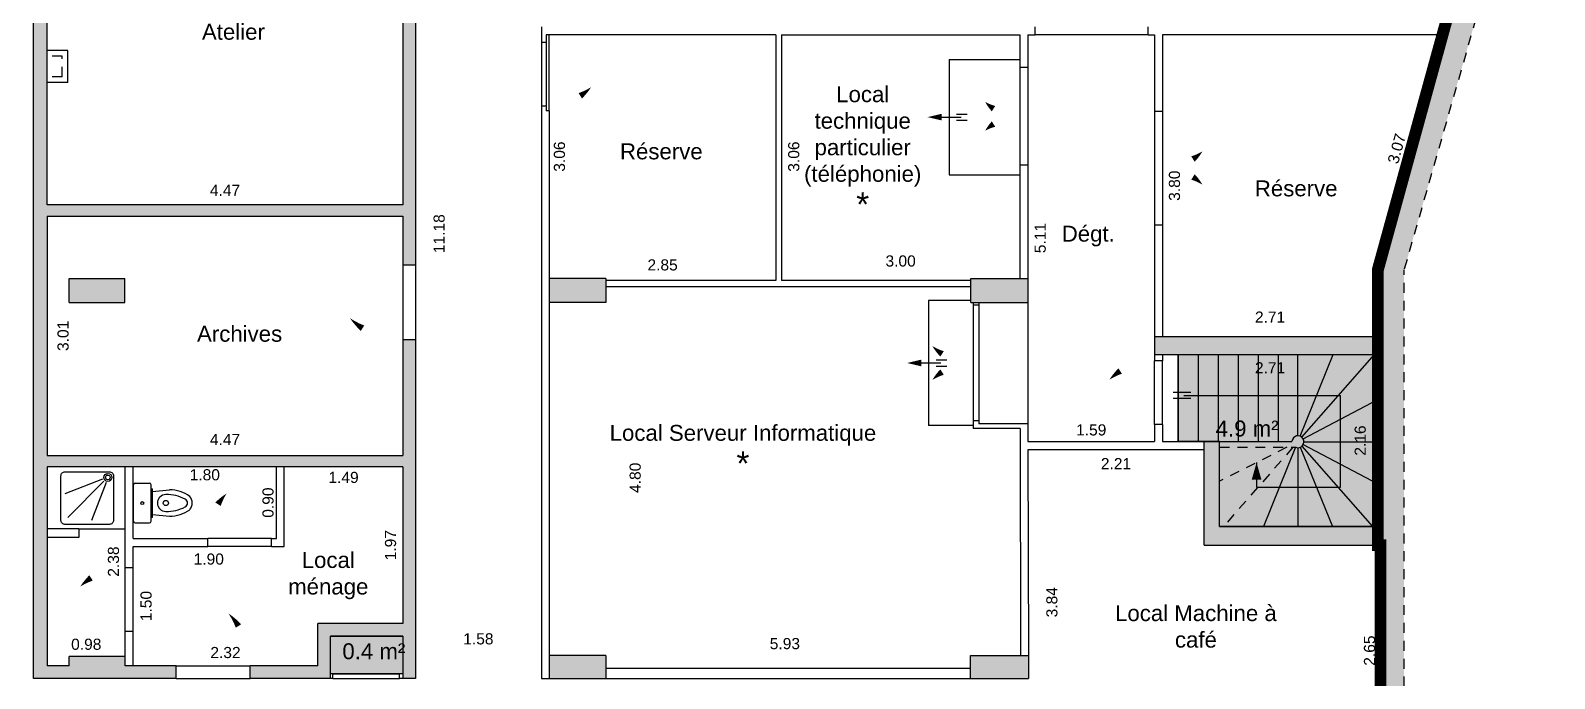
# Model space of a CAD drawing. Header units: metres. Extents: x -1004 to 94, y 6 to 1793.
# Drawn here: x 74.88 to 94.05, y 17.59 to 25.73 of the extents above; entities that cross this region are included whole.
import ezdxf
from ezdxf.enums import TextEntityAlignment as Align

# ---------------------------------------------------------------- set-up
doc = ezdxf.new("R2010")
doc.units = ezdxf.units.M
doc.header["$PDSIZE"] = 0.02
doc.linetypes.add('CACHE2', pattern=[0.1875, 0.125, -0.0625])
doc.layers.get('Defpoints').update_dxf_attribs({"color": 253})
for name, color, linetype in [('0.Ajouts', 172, 'Continuous'), ('GEX_BAT_escalier_rampe', 253, 'Continuous'), ('GEX_EQU_sanitaire', 253, 'Continuous')]:
    doc.layers.add(name, color=color, linetype=linetype)
doc.styles.add('Cota100', font='swissl.ttf', dxfattribs={"height": 0.14})
doc.styles.add('Désignation', font='swissl.ttf', dxfattribs={"height": 0.2})
doc.styles.add('SURF', font='swissl.ttf')
doc.dimstyles.new('00SCP', dxfattribs={"dimtxt": 0.2, "dimasz": 0.1, "dimexe": 1.25, "dimexo": 0.625, "dimgap": 0.05, "dimtad": 0, "dimzin": 0, "dimdsep": 46, "dimtxsty": 'Cota100', "dimblk": 'NONE', "dimcen": 0, "dimse1": 1, "dimse2": 1, "dimsd1": 1, "dimsd2": 1, "dimclrd": 256, "dimclrt": 256, "dimaunit": 2, "dimazin": 0, "dimtfac": 1, "dimtofl": 0, "dimtmove": 0, "dimatfit": 3, "dimldrblk": 'NONE', "dimfxl": 1, "dimlwd": -1, "dimarcsym": 0})

# ---------------------------------------------------------------- blocks, each defined once
blk = doc.blocks.new('F_marche')
at = {"layer": 'GEX_BAT_escalier_rampe'}
for p, q in [((-0.038, -0.093), (-0.038, -0.229)), ((0.038, -0.093), (0.038, -0.229))]:
    blk.add_line(p, q, dxfattribs=at)
blk.add_lwpolyline([(0, 0.093, 0.0832, 0, 0), (0, 0.27, 0, 0, 0)], format="xyseb", dxfattribs=at)
blk.add_lwpolyline([(0, 0.093), (0, -0.093), (0, -0.152)], dxfattribs=at)
blk = doc.blocks.new('WC_anc')
at = {"layer": 'GEX_EQU_sanitaire'}
for p, q in [((-0.23, 0), (0.23, 0)), ((-0.25, -0.02), (-0.25, -0.2)), ((0.25, -0.02), (0.25, -0.2)), ((-0.23, -0.22), (0.23, -0.22)), ((-0.18, -0.24), (-0.18, -0.22)), ((-0.18, -0.24), (0.18, -0.24)), ((-0.146, -0.24), (-0.166, -0.451)), ((0.146, -0.24), (0.166, -0.451)), ((0.18, -0.22), (0.18, -0.24))]:
    blk.add_line(p, q, dxfattribs=at)
for centre, radius in [((0, -0.11), 0.0181), ((0, -0.406), 0.0326)]:
    blk.add_circle(centre, radius, dxfattribs=at)
for centre, radius, start, end in [((-0.23, -0.02), 0.02, 90, 180), ((0.23, -0.02), 0.02, 0, 90), ((-0.23, -0.2), 0.02, 180, 270), ((0, -0.406), 0.106, 0, 180), ((0.23, -0.2), 0.02, 270, 0), ((0.298, -0.445), 0.464, 180.7835, 214.5961), ((0.41, -0.414), 0.516, 179.1272, 207.1953), ((-0.41, -0.414), 0.516, 332.8047, 0.8728), ((-0.298, -0.445), 0.464, 325.4039, 359.2165), ((0.002, -0.605), 0.134, 230.3854, 269.1264), ((0, -0.624), 0.0552, 207.1953, 332.8047), ((-0.002, -0.605), 0.134, 270.8736, 309.6146)]:
    blk.add_arc(centre, radius, start, end, dxfattribs=at)
blk = doc.blocks.new('D')
at = {"layer": 'GEX_EQU_sanitaire'}
for p, q in [((19.084, 26.203), (19.084, 26.786)), ((18.458, 26.501), (18.644, 26.027)), ((18.486, 26.518), (18.939, 26.065)), ((18.503, 26.546), (18.977, 26.36))]:
    blk.add_line(p, q, dxfattribs=at)
for points in [[(18.977, 26.637, -0.414214), (19.027, 26.587), (19.027, 26.027, -0.414214), (18.977, 25.977), (18.417, 25.977, -0.414214), (18.367, 26.027), (18.367, 26.587, -0.414214), (18.417, 26.637)], [(18.487, 26.567, -1), (18.387, 26.567, -1)], [(18.467, 26.567, -1), (18.407, 26.567, -1)]]:
    blk.add_lwpolyline(points, format="xyb", close=True, dxfattribs=at)
blk = doc.blocks.new('*D12')
at = {"layer": 'Defpoints', "color": 0}
for p in [(91.724, 19.262), (91.862, 19.262), (91.862, 16.612)]:
    blk.add_point(p, dxfattribs=at)
at = {"layer": '0.Ajouts', "insert": (91.724, 17.937), "char_height": 0.14, "attachment_point": 5, "rotation": 89.9999, "style": 'Cota100'}
blk.add_mtext('2.65', dxfattribs=at)
blk = doc.blocks.new('_None')
blk = doc.blocks.new('*D46')
at = {"layer": 'Defpoints', "color": 0}
for p in [(87.333, 18.03), (81.407, 17.877), (87.333, 17.888)]:
    blk.add_point(p, dxfattribs=at)
at = {"layer": '0.Ajouts', "insert": (84.37, 18.024), "char_height": 0.14, "attachment_point": 5, "rotation": 0.1119, "style": 'Cota100'}
blk.add_mtext('5.93', dxfattribs=at)
blk = doc.blocks.new('*D47')
at = {"layer": 'Defpoints', "color": 0}
for p in [(84.328, 22.833), (84.328, 22.615), (87.325, 22.615)]:
    blk.add_point(p, dxfattribs=at)
at = {"layer": '0.Ajouts', "insert": (85.826, 22.833), "char_height": 0.14, "attachment_point": 5, "rotation": 359.9999, "style": 'Cota100'}
blk.add_mtext('3.00', dxfattribs=at)
blk = doc.blocks.new('*D48')
at = {"layer": 'Defpoints', "color": 0}
for p in [(84.328, 25.677), (84.482, 25.677), (84.328, 22.615)]:
    blk.add_point(p, dxfattribs=at)
at = {"layer": '0.Ajouts', "insert": (84.482, 24.146), "char_height": 0.14, "attachment_point": 5, "rotation": 89.9999, "style": 'Cota100'}
blk.add_mtext('3.06', dxfattribs=at)
blk = doc.blocks.new('*D49')
at = {"layer": 'Defpoints', "color": 0}
for p in [(84.257, 22.784), (81.407, 22.615), (84.257, 22.615)]:
    blk.add_point(p, dxfattribs=at)
at = {"layer": '0.Ajouts', "insert": (82.832, 22.784), "char_height": 0.14, "attachment_point": 5, "rotation": 359.9999, "style": 'Cota100'}
blk.add_mtext('2.85', dxfattribs=at)
blk = doc.blocks.new('*D50')
at = {"layer": 'Defpoints', "color": 0}
for p in [(81.407, 25.677), (81.535, 25.677), (81.407, 22.615)]:
    blk.add_point(p, dxfattribs=at)
at = {"layer": '0.Ajouts', "insert": (81.535, 24.146), "char_height": 0.14, "attachment_point": 5, "rotation": 89.9999, "style": 'Cota100'}
blk.add_mtext('3.06', dxfattribs=at)
blk = doc.blocks.new('*D51')
at = {"layer": 'Defpoints', "color": 0}
for p in [(81.307, 18.084), (79.724, 17.587), (81.307, 17.587)]:
    blk.add_point(p, dxfattribs=at)
at = {"layer": '0.Ajouts', "insert": (80.515, 18.084), "char_height": 0.14, "attachment_point": 5, "rotation": 359.9999, "style": 'Cota100'}
blk.add_mtext('1.58', dxfattribs=at)
blk = doc.blocks.new('*D52')
at = {"layer": 'Defpoints', "color": 0}
for p in [(79.724, 28.768), (80.022, 28.768), (79.724, 17.587)]:
    blk.add_point(p, dxfattribs=at)
at = {"layer": '0.Ajouts', "insert": (80.022, 23.177), "char_height": 0.14, "attachment_point": 5, "rotation": 89.9999, "style": 'Cota100'}
blk.add_mtext('11.18', dxfattribs=at)
blk = doc.blocks.new('*D53')
at = {"layer": 'Defpoints', "color": 0}
for p in [(91.828, 22.129), (89.118, 21.882), (91.828, 21.882)]:
    blk.add_point(p, dxfattribs=at)
at = {"layer": '0.Ajouts', "insert": (90.473, 22.129), "char_height": 0.14, "attachment_point": 5, "rotation": 359.9999, "style": 'Cota100'}
blk.add_mtext('2.71', dxfattribs=at)
blk = doc.blocks.new('*D54')
at = {"layer": 'Defpoints', "color": 0}
for p in [(89.118, 25.677), (89.271, 25.677), (89.118, 21.882)]:
    blk.add_point(p, dxfattribs=at)
at = {"layer": '0.Ajouts', "insert": (89.271, 23.78), "char_height": 0.14, "attachment_point": 5, "rotation": 89.9999, "style": 'Cota100'}
blk.add_mtext('3.80', dxfattribs=at)
blk = doc.blocks.new('*D55')
at = {"layer": 'Defpoints', "color": 0}
for p in [(92.473, 25.724), (92.642, 25.677), (91.828, 22.722)]:
    blk.add_point(p, dxfattribs=at)
at = {"layer": '0.Ajouts', "insert": (92.066, 24.246), "char_height": 0.14, "attachment_point": 5, "rotation": 74.6019, "style": 'Cota100'}
blk.add_mtext('3.07', dxfattribs=at)
blk = doc.blocks.new('*D56')
at = {"layer": 'Defpoints', "color": 0}
for p in [(87.428, 20.462), (89.642, 20.462), (89.642, 20.287)]:
    blk.add_point(p, dxfattribs=at)
at = {"layer": '0.Ajouts', "insert": (88.535, 20.287), "char_height": 0.14, "attachment_point": 5, "rotation": 359.9999, "style": 'Cota100'}
blk.add_mtext('2.21', dxfattribs=at)
blk = doc.blocks.new('*D57')
at = {"layer": 'Defpoints', "color": 0}
for p in [(89.018, 20.71), (87.428, 20.567), (89.018, 20.567)]:
    blk.add_point(p, dxfattribs=at)
at = {"layer": '0.Ajouts', "insert": (88.223, 20.71), "char_height": 0.14, "attachment_point": 5, "rotation": 359.9999, "style": 'Cota100'}
blk.add_mtext('1.59', dxfattribs=at)
blk = doc.blocks.new('*D58')
at = {"layer": 'Defpoints', "color": 0}
for p in [(87.425, 25.677), (87.581, 25.677), (87.428, 20.567)]:
    blk.add_point(p, dxfattribs=at)
at = {"layer": '0.Ajouts', "insert": (87.582, 23.122), "char_height": 0.14, "attachment_point": 5, "rotation": 90.0382, "style": 'Cota100'}
blk.add_mtext('5.11', dxfattribs=at)
blk = doc.blocks.new('*D73')
at = {"layer": 'Defpoints', "color": 0}
for p in [(75.091, 23.722), (75.091, 23.538), (79.564, 23.538)]:
    blk.add_point(p, dxfattribs=at)
at = {"layer": '0.Ajouts', "insert": (77.328, 23.722), "char_height": 0.14, "attachment_point": 5, "rotation": 359.9999, "style": 'Cota100'}
blk.add_mtext('4.47', dxfattribs=at)
blk = doc.blocks.new('*D74')
at = {"layer": 'Defpoints', "color": 0}
for p in [(75.091, 23.398), (75.292, 23.398), (75.091, 20.388)]:
    blk.add_point(p, dxfattribs=at)
at = {"layer": '0.Ajouts', "insert": (75.292, 21.893), "char_height": 0.14, "attachment_point": 5, "rotation": 89.9999, "style": 'Cota100'}
blk.add_mtext('3.01', dxfattribs=at)
blk = doc.blocks.new('*D75')
at = {"layer": 'Defpoints', "color": 0}
for p in [(79.564, 20.59), (75.091, 20.388), (79.564, 20.388)]:
    blk.add_point(p, dxfattribs=at)
at = {"layer": '0.Ajouts', "insert": (77.328, 20.59), "char_height": 0.14, "attachment_point": 5, "rotation": 359.9999, "style": 'Cota100'}
blk.add_mtext('4.47', dxfattribs=at)
blk = doc.blocks.new('*D76')
at = {"layer": 'Defpoints', "color": 0}
for p in [(78.494, 17.912), (76.174, 17.747), (78.494, 17.747)]:
    blk.add_point(p, dxfattribs=at)
at = {"layer": '0.Ajouts', "insert": (77.334, 17.912), "char_height": 0.14, "attachment_point": 5, "rotation": 359.9999, "style": 'Cota100'}
blk.add_mtext('2.32', dxfattribs=at)
blk = doc.blocks.new('*D77')
at = {"layer": 'Defpoints', "color": 0}
for p in [(79.411, 20.247), (79.564, 20.247), (79.564, 18.277)]:
    blk.add_point(p, dxfattribs=at)
at = {"layer": '0.Ajouts', "insert": (79.411, 19.262), "char_height": 0.14, "attachment_point": 5, "rotation": 89.9999, "style": 'Cota100'}
blk.add_mtext('1.97', dxfattribs=at)
blk = doc.blocks.new('*D78')
at = {"layer": 'Defpoints', "color": 0}
for p in [(78.074, 20.247), (79.564, 20.247), (79.564, 20.113)]:
    blk.add_point(p, dxfattribs=at)
at = {"layer": '0.Ajouts', "insert": (78.819, 20.113), "char_height": 0.14, "attachment_point": 5, "rotation": 359.9999, "style": 'Cota100'}
blk.add_mtext('1.49', dxfattribs=at)
blk = doc.blocks.new('*D79')
at = {"layer": 'Defpoints', "color": 0}
for p in [(76.174, 20.247), (76.174, 20.146), (77.974, 20.247)]:
    blk.add_point(p, dxfattribs=at)
at = {"layer": '0.Ajouts', "insert": (77.074, 20.146), "char_height": 0.14, "attachment_point": 5, "rotation": 359.9999, "style": 'Cota100'}
blk.add_mtext('1.80', dxfattribs=at)
blk = doc.blocks.new('*D80')
at = {"layer": 'Defpoints', "color": 0}
for p in [(77.87, 20.247), (77.974, 20.247), (77.974, 19.347)]:
    blk.add_point(p, dxfattribs=at)
at = {"layer": '0.Ajouts', "insert": (77.87, 19.797), "char_height": 0.14, "attachment_point": 5, "rotation": 89.9999, "style": 'Cota100'}
blk.add_mtext('0.90', dxfattribs=at)
blk = doc.blocks.new('*D81')
at = {"layer": 'Defpoints', "color": 0}
for p in [(76.174, 19.247), (76.336, 19.247), (76.174, 17.747)]:
    blk.add_point(p, dxfattribs=at)
at = {"layer": '0.Ajouts', "insert": (76.336, 18.497), "char_height": 0.14, "attachment_point": 5, "rotation": 89.9999, "style": 'Cota100'}
blk.add_mtext('1.50', dxfattribs=at)
blk = doc.blocks.new('*D82')
at = {"layer": 'Defpoints', "color": 0}
for p in [(75.091, 18.016), (75.091, 17.864), (76.074, 17.864)]:
    blk.add_point(p, dxfattribs=at)
at = {"layer": '0.Ajouts', "insert": (75.583, 18.016), "char_height": 0.14, "attachment_point": 5, "rotation": 359.9999, "style": 'Cota100'}
blk.add_mtext('0.98', dxfattribs=at)
blk = doc.blocks.new('*D83')
at = {"layer": 'Defpoints', "color": 0}
for p in [(75.926, 20.247), (76.074, 20.247), (76.074, 17.864)]:
    blk.add_point(p, dxfattribs=at)
at = {"layer": '0.Ajouts', "insert": (75.926, 19.056), "char_height": 0.14, "attachment_point": 5, "rotation": 89.9999, "style": 'Cota100'}
blk.add_mtext('2.38', dxfattribs=at)
blk = doc.blocks.new('*D132')
at = {"layer": 'Defpoints', "color": 0}
for p in [(76.286, 28.608), (76.286, 23.538), (76.509, 23.538)]:
    blk.add_point(p, dxfattribs=at)
at = {"layer": '0.Ajouts', "insert": (76.509, 26.073), "char_height": 0.14, "attachment_point": 5, "rotation": 89.9999, "style": 'Cota100'}
blk.add_mtext('5.07', dxfattribs=at)
blk = doc.blocks.new('*D133')
at = {"layer": 'Defpoints', "color": 0}
for p in [(76.174, 19.247), (78.074, 19.247), (76.174, 19.087)]:
    blk.add_point(p, dxfattribs=at)
at = {"layer": '0.Ajouts', "insert": (77.124, 19.087), "char_height": 0.14, "attachment_point": 5, "rotation": 359.9999, "style": 'Cota100'}
blk.add_mtext('1.90', dxfattribs=at)
blk = doc.blocks.new('*D134')
at = {"layer": 'Defpoints', "color": 0}
for p in [(73.331, 17.838), (73.331, 17.587), (74.921, 17.587)]:
    blk.add_point(p, dxfattribs=at)
at = {"layer": '0.Ajouts', "insert": (74.126, 17.838), "char_height": 0.14, "attachment_point": 5, "rotation": 359.9999, "style": 'Cota100'}
blk.add_mtext('1.59', dxfattribs=at)
blk = doc.blocks.new('*D136')
at = {"layer": 'Defpoints', "color": 0}
for p in [(82.118, 22.507), (82.488, 22.507), (82.118, 17.711)]:
    blk.add_point(p, dxfattribs=at)
at = {"layer": '0.Ajouts', "insert": (82.488, 20.109), "char_height": 0.14, "attachment_point": 5, "rotation": 89.9999, "style": 'Cota100'}
blk.add_mtext('4.80', dxfattribs=at)
blk = doc.blocks.new('*D137')
at = {"layer": 'Defpoints', "color": 0}
for p in [(87.428, 20.462), (87.725, 20.463), (87.436, 16.627)]:
    blk.add_point(p, dxfattribs=at)
at = {"layer": '0.Ajouts', "insert": (87.729, 18.545), "char_height": 0.14, "attachment_point": 5, "rotation": 90.1119, "style": 'Cota100'}
blk.add_mtext('3.84', dxfattribs=at)
blk = doc.blocks.new('*D147')
at = {"layer": 'Defpoints', "color": 0}
for p in [(89.118, 21.657), (91.828, 21.657), (91.828, 21.492)]:
    blk.add_point(p, dxfattribs=at)
at = {"layer": '0.Ajouts', "insert": (90.473, 21.492), "char_height": 0.14, "attachment_point": 5, "rotation": 359.9999, "style": 'Cota100'}
blk.add_mtext('2.71', dxfattribs=at)
blk = doc.blocks.new('*D148')
at = {"layer": 'Defpoints', "color": 0}
for p in [(91.607, 21.657), (91.828, 21.657), (91.828, 19.497)]:
    blk.add_point(p, dxfattribs=at)
at = {"layer": '0.Ajouts', "insert": (91.607, 20.577), "char_height": 0.14, "attachment_point": 5, "rotation": 89.9999, "style": 'Cota100'}
blk.add_mtext('2.16', dxfattribs=at)
blk = doc.blocks.new('*D150')
at = {"layer": 'Defpoints', "color": 0}
for p in [(74.921, 17.587), (74.924, 16.061), (76.194, 16.064)]:
    blk.add_point(p, dxfattribs=at)
at = {"layer": '0.Ajouts', "insert": (76.193, 16.827), "char_height": 0.14, "attachment_point": 5, "rotation": 90.1119, "style": 'Cota100'}
blk.add_mtext('1.53', dxfattribs=at)

msp = doc.modelspace()

# ---------------------------------------------------------------- hatches: boundary and pattern name
at = {"layer": '0.Ajouts'}
for points in [[(93.047, 27.148), (91.828, 22.722), (91.828, 21.882), (89.018, 21.882), (89.018, 21.657), (91.828, 21.657), (91.828, 19.497), (89.838, 19.497), (89.838, 20.567), (89.642, 20.567), (89.642, 19.262), (91.862, 19.262), (91.862, 16.516), (91.862, 8.48), (92.158, 8.485), (92.158, 22.722), (93.433, 27.179), (94.05, 37.053), (93.666, 37.053)], [(76.286, 28.608), (76.286, 28.768), (74.921, 28.768), (74.921, 17.587), (76.714, 17.587), (76.714, 17.747), (76.074, 17.747), (76.074, 17.864), (75.367, 17.864), (75.367, 17.747), (75.091, 17.747), (75.091, 20.247), (79.564, 20.247), (79.564, 18.277), (78.494, 18.277), (78.494, 17.747), (77.644, 17.747), (77.644, 17.587), (78.654, 17.587), (78.654, 18.117), (79.564, 18.117), (79.564, 17.587), (79.724, 17.587), (79.724, 21.841), (79.564, 21.841), (79.564, 20.388), (75.091, 20.388), (75.091, 23.398), (79.564, 23.398), (79.564, 22.781), (79.724, 22.781), (79.724, 28.768), (79.564, 28.768), (79.564, 28.248), (78.674, 28.248), (78.674, 28.768), (77.746, 28.768), (77.746, 28.608), (78.481, 28.608), (78.481, 28.078), (79.564, 28.078), (79.564, 23.538), (75.091, 23.538), (75.091, 28.608)], [(76.067, 22.313), (76.067, 22.615), (75.367, 22.615), (75.367, 22.313)], [(82.118, 22.313), (82.118, 22.615), (81.407, 22.615), (81.407, 22.313)], [(86.708, 22.615), (86.708, 22.313), (87.425, 22.313), (87.425, 22.615)], [(89.318, 20.567), (89.318, 21.657), (91.828, 21.657), (91.828, 19.497), (89.838, 19.497), (89.838, 20.567)], [(90.748, 20.567), (89.838, 20.567), (89.838, 20.492), (90.796, 20.492, 3.042274)], [(78.654, 18.117), (79.564, 18.117), (79.564, 17.647), (78.654, 17.647)], [(82.118, 17.587), (82.118, 17.877), (81.407, 17.877), (81.407, 17.587)], [(87.434, 17.587), (87.433, 17.877), (86.706, 17.877), (86.706, 17.587)]]:
    msp.add_hatch(color=256, dxfattribs=at).paths.add_polyline_path(points)

# ---------------------------------------------------------------- linework, layer by layer
for p, q in [((74.921, 17.587), (74.921, 28.768)), ((79.724, 28.768), (79.724, 22.781)), ((75.091, 23.538), (75.091, 28.608)), ((79.564, 28.078), (79.564, 23.538)), ((93.047, 27.148), (91.828, 22.722)), ((81.307, 25.777), (81.307, 25.584)), ((87.518, 25.677), (87.518, 25.777)), ((88.938, 25.677), (88.938, 25.777)), ((81.307, 25.584), (81.367, 25.584)), ((81.307, 25.584), (81.307, 24.784)), ((81.367, 25.677), (81.367, 25.584)), ((84.257, 25.677), (81.367, 25.677)), ((81.367, 25.584), (81.367, 24.784)), ((81.407, 24.719), (81.407, 25.677)), ((84.257, 25.677), (84.257, 22.587)), ((84.328, 25.677), (87.325, 25.677)), ((84.328, 25.677), (84.328, 22.587)), ((87.325, 25.677), (87.325, 25.267)), ((87.425, 25.677), (87.425, 25.267)), ((87.425, 25.677), (87.518, 25.677)), ((88.938, 25.677), (87.518, 25.677)), ((88.938, 25.677), (89.018, 25.677)), ((89.018, 25.677), (89.018, 24.717)), ((89.118, 25.677), (89.118, 24.717)), ((92.642, 25.677), (89.118, 25.677)), ((75.351, 25.478), (75.091, 25.478)), ((75.351, 25.078), (75.351, 25.478)), ((86.435, 25.367), (87.325, 25.367)), ((86.435, 25.367), (86.435, 23.917)), ((87.425, 25.267), (87.325, 25.267)), ((87.325, 25.267), (87.325, 24.037)), ((87.425, 25.267), (87.425, 24.037)), ((75.351, 25.078), (75.091, 25.078)), ((81.307, 24.784), (81.367, 24.784)), ((81.307, 24.784), (81.307, 17.587)), ((81.367, 24.784), (81.367, 24.719)), ((81.407, 24.719), (81.367, 24.719)), ((81.407, 24.719), (81.407, 22.615)), ((89.018, 24.717), (89.118, 24.717)), ((89.018, 24.717), (89.018, 23.287)), ((89.118, 24.717), (89.118, 23.287)), ((87.425, 24.037), (87.325, 24.037)), ((87.325, 24.037), (87.325, 22.615)), ((87.425, 24.037), (87.425, 22.615)), ((86.435, 23.917), (87.325, 23.917)), ((79.564, 23.538), (75.091, 23.538)), ((75.091, 23.398), (75.091, 20.388)), ((75.091, 23.398), (79.564, 23.398)), ((79.564, 23.398), (79.564, 22.781)), ((89.018, 23.287), (89.118, 23.287)), ((89.018, 23.287), (89.018, 21.882)), ((89.118, 23.287), (89.118, 21.882)), ((79.724, 22.781), (79.564, 22.781)), ((79.564, 22.781), (79.564, 21.841)), ((79.724, 22.781), (79.724, 21.841)), ((91.828, 21.882), (91.828, 22.722)), ((75.367, 22.615), (76.067, 22.615)), ((75.367, 22.313), (75.367, 22.615)), ((76.067, 22.313), (76.067, 22.615)), ((82.118, 22.615), (81.407, 22.615)), ((81.407, 22.615), (81.407, 22.313)), ((82.118, 22.615), (82.118, 22.313)), ((84.257, 22.587), (82.118, 22.587)), ((86.708, 22.507), (82.118, 22.507)), ((86.708, 22.587), (84.328, 22.587)), ((86.708, 22.615), (87.425, 22.615)), ((86.708, 22.313), (86.708, 22.615)), ((87.425, 22.615), (87.425, 22.313)), ((75.367, 22.313), (76.067, 22.313)), ((82.118, 22.313), (81.407, 22.313)), ((81.407, 22.313), (81.407, 17.877)), ((86.178, 22.337), (86.178, 20.767)), ((86.708, 22.337), (86.178, 22.337)), ((86.708, 22.313), (87.425, 22.313)), ((86.738, 22.313), (86.738, 22.277)), ((86.808, 22.277), (86.738, 22.277)), ((86.738, 22.277), (86.738, 20.827)), ((86.808, 22.313), (86.808, 22.277)), ((86.808, 22.277), (86.808, 20.827)), ((87.425, 22.313), (87.428, 20.787)), ((91.828, 21.882), (89.018, 21.882)), ((89.018, 21.882), (89.018, 21.657)), ((79.564, 21.841), (79.564, 20.388)), ((79.724, 21.841), (79.564, 21.841)), ((79.724, 21.841), (79.724, 17.587)), ((89.018, 21.657), (91.828, 21.657)), ((89.018, 21.657), (89.018, 21.577)), ((89.118, 21.577), (89.018, 21.577)), ((89.018, 20.777), (89.018, 21.577)), ((89.118, 21.657), (89.118, 21.577)), ((89.118, 21.657), (89.118, 21.577)), ((89.118, 20.777), (89.118, 21.577)), ((89.318, 21.657), (89.318, 20.567)), ((89.569, 21.657), (89.569, 20.567)), ((89.82, 21.657), (89.82, 20.567)), ((90.071, 21.657), (90.071, 20.567)), ((90.322, 21.657), (90.322, 20.567)), ((90.573, 21.657), (90.573, 20.567)), ((90.823, 20.637), (90.823, 21.657)), ((90.851, 20.631), (91.268, 21.657)), ((90.872, 20.618), (91.786, 21.657)), ((91.828, 19.497), (91.828, 21.657)), ((89.477, 21.183), (89.252, 21.183)), ((89.477, 21.105), (89.252, 21.105)), ((89.386, 21.144), (91.358, 21.144)), ((90.889, 20.597), (91.828, 21.091)), ((91.358, 19.992), (91.358, 21.144)), ((86.738, 20.767), (86.178, 20.767)), ((86.808, 20.827), (86.738, 20.827)), ((86.738, 20.827), (86.738, 20.727)), ((87.328, 20.727), (86.738, 20.727)), ((86.808, 20.827), (86.808, 20.787)), ((87.428, 20.787), (86.808, 20.787)), ((87.328, 20.727), (87.333, 17.877)), ((87.428, 20.787), (87.428, 20.567)), ((89.118, 20.777), (89.018, 20.777)), ((89.018, 20.777), (89.018, 20.567)), ((89.118, 20.777), (89.118, 20.567)), ((87.428, 20.567), (89.018, 20.567)), ((89.118, 20.567), (89.642, 20.567)), ((89.642, 19.262), (89.642, 20.567)), ((89.642, 20.567), (89.838, 20.567)), ((89.838, 19.497), (89.838, 20.567)), ((89.838, 20.567), (90.748, 20.567)), ((90.889, 20.527), (91.828, 20.032)), ((90.898, 20.562), (91.828, 20.562)), ((75.091, 20.388), (79.564, 20.388)), ((89.642, 20.462), (87.428, 20.462)), ((87.428, 20.462), (87.433, 17.877)), ((90.794, 20.492), (90.39, 19.497)), ((90.823, 20.487), (90.823, 19.497)), ((90.851, 20.492), (91.256, 19.497)), ((90.872, 20.505), (91.76, 19.497)), ((79.564, 20.247), (75.091, 20.247)), ((75.091, 20.247), (75.091, 17.747)), ((76.074, 18.977), (76.074, 20.247)), ((76.174, 19.347), (76.174, 20.247)), ((77.974, 19.347), (77.974, 20.247)), ((78.074, 19.247), (78.074, 20.247)), ((79.564, 20.247), (79.564, 18.277)), ((90.303, 20.3), (90.303, 19.992)), ((90.303, 19.992), (91.358, 19.992)), ((75.491, 19.467), (75.091, 19.467)), ((75.491, 19.467), (75.491, 19.357)), ((89.838, 19.497), (91.828, 19.497)), ((75.491, 19.357), (75.091, 19.357)), ((76.174, 19.347), (77.114, 19.347)), ((76.174, 19.247), (77.114, 19.247)), ((76.174, 18.977), (76.174, 19.247)), ((77.114, 19.247), (77.114, 19.347)), ((77.914, 19.347), (77.114, 19.347)), ((77.914, 19.247), (77.114, 19.247)), ((77.914, 19.247), (77.914, 19.347)), ((77.914, 19.347), (77.974, 19.347)), ((77.914, 19.247), (78.074, 19.247)), ((89.642, 19.262), (91.862, 19.262)), ((91.862, 16.516), (91.862, 19.262)), ((76.174, 18.977), (76.074, 18.977)), ((76.074, 18.177), (76.074, 18.977)), ((76.174, 18.177), (76.174, 18.977)), ((78.494, 17.747), (78.494, 18.277)), ((79.564, 18.277), (78.494, 18.277)), ((76.174, 18.177), (76.074, 18.177)), ((76.074, 17.864), (76.074, 18.177)), ((76.174, 17.747), (76.174, 18.177)), ((78.654, 17.587), (78.654, 18.117)), ((79.564, 18.117), (78.654, 18.117)), ((79.564, 18.117), (79.564, 17.587)), ((76.074, 17.864), (75.367, 17.864)), ((75.367, 17.747), (75.367, 17.864)), ((76.074, 17.747), (76.074, 17.864)), ((82.118, 17.877), (81.407, 17.877)), ((81.407, 17.877), (81.407, 17.587)), ((82.118, 17.877), (82.118, 17.587)), ((86.706, 17.587), (86.706, 17.877)), ((86.706, 17.877), (87.433, 17.877)), ((87.433, 17.877), (87.434, 17.587)), ((75.367, 17.747), (75.091, 17.747)), ((76.714, 17.747), (76.074, 17.747)), ((76.714, 17.587), (76.714, 17.747)), ((76.714, 17.747), (77.644, 17.747)), ((77.644, 17.587), (77.644, 17.747)), ((78.494, 17.747), (77.644, 17.747)), ((78.684, 17.647), (78.654, 17.647)), ((78.684, 17.587), (78.684, 17.647)), ((78.684, 17.647), (79.524, 17.647)), ((79.524, 17.587), (79.524, 17.647)), ((79.564, 17.647), (79.524, 17.647)), ((86.706, 17.711), (82.118, 17.711)), ((76.714, 17.587), (74.921, 17.587)), ((76.714, 17.587), (77.644, 17.587)), ((78.654, 17.587), (77.644, 17.587)), ((78.684, 17.587), (78.654, 17.587)), ((78.684, 17.587), (79.524, 17.587)), ((79.564, 17.587), (79.524, 17.587)), ((79.724, 17.587), (79.564, 17.587)), ((81.307, 17.587), (81.407, 17.587)), ((81.407, 17.587), (82.118, 17.587)), ((82.118, 17.587), (86.706, 17.587)), ((86.706, 17.587), (87.434, 17.587))]:
    msp.add_line(p, q, dxfattribs=at)
at = {"layer": '0.Ajouts', "linetype": 'CACHE2'}
for p, q in [((93.433, 27.179), (92.158, 22.722)), ((75.281, 25.408), (75.091, 25.408)), ((75.281, 25.148), (75.281, 25.408)), ((75.281, 25.148), (75.091, 25.148)), ((92.158, 8.485), (92.158, 22.722)), ((90.684, 20.492), (89.838, 20.066)), ((89.838, 20.492), (90.796, 20.492)), ((90.761, 20.492), (89.886, 19.497))]:
    msp.add_line(p, q, dxfattribs=at)
at = {"layer": '0.Ajouts', "const_width": 0.15, "flags": 128}
msp.add_lwpolyline([(91.862, 8.48), (91.862, 19.262), (91.828, 19.262), (91.828, 19.497), (91.828, 22.722), (93.047, 27.148)], dxfattribs=at)
at = {"layer": '0.Ajouts', "flags": 128}
for points in [[(81.367, 24.784, 0, 0, 0.143039), (81.797, 24.91, 0.08, 0, 0.054328), (81.933, 25.018, 0, 0, 0), (81.367, 25.584, 0, 0, 0)], [(87.325, 25.267, 0, 0, 0), (86.89, 24.832, 0, 0.08, 0.054328), (86.994, 24.748, 0, 0, 0.143039), (87.325, 24.652, 0, 0, 0.143039)], [(89.118, 24.002, 0, 0, 0.143039), (89.503, 24.115, 0.08, 0, 0.054328), (89.623, 24.212, 0, 0, 0), (89.118, 24.717, 0, 0, 0)], [(87.325, 24.037, 0, 0, 0), (86.89, 24.472, 0, 0.08, -0.054328), (86.994, 24.555, 0, 0, -0.143039), (87.325, 24.652, 0, 0, -0.143039)], [(89.118, 24.002, 0, 0, -0.143039), (89.503, 23.89, 0.08, 0, -0.054328), (89.623, 23.793, 0, 0, 0), (89.118, 23.287, 0, 0, 0)], [(79.564, 22.781, 0, 0, 0), (78.899, 22.116, 0, 0.08, 0.054328), (79.058, 21.989, 0, 0, 0.143039), (79.564, 21.841, 0, 0, 0.143039)], [(86.738, 22.277, 0, 0, 0), (86.225, 21.764, 0, 0.08, 0.054328), (86.347, 21.666, 0, 0, 0.143039), (86.738, 21.552, 0, 0, 0.143039)], [(86.738, 20.827, 0, 0, 0), (86.225, 21.339, 0, 0.08, -0.054328), (86.347, 21.438, 0, 0, -0.143039), (86.738, 21.552, 0, 0, -0.143039)], [(89.018, 21.577, 0, 0, 0.143039), (88.587, 21.451, 0.08, 0, 0.054328), (88.452, 21.342, 0, 0, 0), (89.018, 20.777, 0, 0, 0)], [(77.914, 19.347, 0, 0, 0), (77.348, 19.912, 0, 0.08, 0.054328), (77.24, 19.777, 0, 0, 0.143039), (77.114, 19.347, 0, 0, 0.143039)], [(76.074, 18.977, 0, 0, 0.143039), (75.643, 18.851, 0.08, 0, 0.054328), (75.508, 18.742, 0, 0, 0), (76.074, 18.177, 0, 0, 0)], [(77.644, 17.747, 0, 0, 0.143039), (77.498, 18.247, 0.08, 0, 0.054328), (77.372, 18.404, 0, 0, 0), (76.714, 17.747, 0, 0, 0)], [(78.684, 17.587, 0, 0, 0), (79.278, 16.993, 0, 0.08, 0.054328), (79.392, 17.135, 0, 0, 0.143039), (79.524, 17.587, 0, 0, 0.143039)]]:
    msp.add_lwpolyline(points, format="xyseb", dxfattribs=at)
msp.add_lwpolyline([(89.318, 20.567), (89.318, 21.657), (91.828, 21.657), (91.828, 19.497), (89.838, 19.497), (89.838, 20.567)], close=True, dxfattribs=at)
at = {"layer": '0.Ajouts'}
msp.add_lwpolyline([(90.303, 20.087, 0.121, 0, 0), (90.303, 20.3, 0, 0, 0)], format="xyseb", dxfattribs=at)
msp.add_lwpolyline([(78.654, 18.117), (79.564, 18.117), (79.564, 17.647), (78.654, 17.647)], close=True, dxfattribs=at)
msp.add_arc((90.823, 20.562), 0.075, 248.9605, 176.1774, dxfattribs=at)

# ---------------------------------------------------------------- block references
for name, p, rotation in [('F_marche', (86.435, 24.642), 89.99994240709744), ('F_marche', (86.178, 21.552), 89.99994240709738), ('D', (49.288, 38.551), 269.9999424070979), ('WC_anc', (76.178, 19.792), 89.99994240709738)]:
    msp.add_blockref(name, p, dxfattribs=dict(at, rotation=rotation))

# ---------------------------------------------------------------- texts
at = {"layer": '0.Ajouts', "style": 'SURF'}
for s, p in [('4.9 m²', (90.184, 20.728)), ('0.4 m²', (79.2, 17.929))]:
    msp.add_text(s, height=0.2, dxfattribs=at).set_placement(p, align=Align.MIDDLE_CENTER)
at = {"layer": '0.Ajouts', "char_height": 0.2, "rotation": 359.9999, "style": 'Désignation'}
for s, insert, width, attachment_point in [('Atelier', (77.434, 25.713), 2.00178, 5), ('Local\\Ptechnique\\Pparticulier (téléphonie)\\P{\\H1.5x;*}', (85.349, 24.213), 2.02438, 5), ('Réserve', (82.816, 24.21), 2.09511, 5), ('Réserve', (90.801, 23.745), 2.09511, 5), ('Dégt.', (88.186, 23.147), 2.00178, 5), ('Archives', (76.976, 22.019), 1.022, 1), ('Local Serveur Informatique\\P{\\H1.5x;*}', (83.843, 20.457), 4.04952, 5), ('Local\\Pménage', (78.627, 18.879), 2.02438, 5), ('Local Machine à café', (89.54, 18.24), 2.09511, 5)]:
    msp.add_mtext(s, dxfattribs=dict(at, insert=insert, width=width, attachment_point=attachment_point))

# ---------------------------------------------------------------- dimensions: what is measured, and where the dimension line sits
at = {"layer": '0.Ajouts'}
for p1, p2, distance, picture, middle in [((79.724, 17.587), (79.724, 28.768), -0.298, '*D52', (80.022, 23.177)), ((91.828, 22.722), (92.642, 25.677), 0.175, '*D55', (92.066, 24.246)), ((81.407, 22.615), (81.407, 25.677), -0.128, '*D50', (81.535, 24.146)), ((84.328, 22.615), (84.328, 25.677), -0.154, '*D48', (84.482, 24.146)), ((87.428, 20.567), (87.425, 25.677), -0.156, '*D58', (87.582, 23.122)), ((89.117815222, 21.882389488), (89.117819036, 25.677389488), -0.153245397, '*D54', (89.271062526, 23.779889334)), ((79.564, 23.538), (75.091, 23.538), -0.184, '*D73', (77.328, 23.722)), ((75.091, 20.388), (75.091, 23.398), -0.2, '*D74', (75.292, 21.893)), ((81.407, 22.615), (84.257, 22.615), 0.169, '*D49', (82.832, 22.784)), ((87.325, 22.615), (84.328, 22.615), -0.218, '*D47', (85.826, 22.833)), ((89.118, 21.882), (91.828, 21.882), 0.247, '*D53', (90.473, 22.129)), ((87.428, 20.567), (89.018, 20.567), 0.143, '*D57', (88.223, 20.71)), ((75.091, 20.388), (79.564, 20.388), 0.202, '*D75', (77.328, 20.59)), ((87.428, 20.462), (89.642, 20.462), -0.175, '*D56', (88.535, 20.287)), ((76.074, 17.864), (76.074, 20.247), 0.148, '*D83', (75.926, 19.056)), ((77.974, 20.247), (76.174, 20.247), 0.101, '*D79', (77.074, 20.146)), ((77.974, 19.347), (77.974, 20.247), 0.104, '*D80', (77.87, 19.797)), ((78.074, 20.247), (79.564, 20.247), -0.133, '*D78', (78.819, 20.113)), ((79.564, 18.277), (79.564, 20.247), 0.153, '*D77', (79.411, 19.262)), ((76.174, 17.747), (76.174, 19.247), -0.162, '*D81', (76.336, 18.497)), ((91.862, 16.612), (91.862, 19.262), 0.138, '*D12', (91.724, 17.937)), ((76.074, 17.864), (75.091, 17.864), -0.151, '*D82', (75.583, 18.016)), ((79.724, 17.587), (81.307, 17.587), 0.498, '*D51', (80.515, 18.084)), ((81.407, 17.877), (87.333, 17.888), 0.142, '*D46', (84.37, 18.024)), ((76.174, 17.747), (78.494, 17.747), 0.165, '*D76', (77.334, 17.912))]:
    dim = msp.add_aligned_dim(p1=p1, p2=p2, distance=distance, dimstyle='00SCP', override={"dimtxt": 0.14}, dxfattribs=at)
    dim.commit()
    dim.dimension.update_dxf_attribs({"geometry": picture, "text_midpoint": middle})
for p1, p2, distance, picture, middle in [((76.286, 28.608), (76.286, 23.538), 0.223, '*D132', (76.509, 26.073)), ((82.118, 17.711), (82.118, 22.507), -0.37, '*D136', (82.488, 20.109)), ((89.118, 21.657), (91.828, 21.657), -0.165, '*D147', (90.473, 21.492)), ((91.828, 19.497), (91.828, 21.657), 0.221, '*D148', (91.607, 20.577)), ((87.436, 16.627), (87.428, 20.462), -0.297, '*D137', (87.729, 18.545)), ((78.074, 19.247), (76.174, 19.247), 0.159, '*D133', (77.124, 19.087)), ((74.921, 17.587), (73.331, 17.587), -0.251, '*D134', (74.126, 17.838)), ((74.921, 17.587), (74.924, 16.061), 1.271, '*D150', (76.193, 16.827))]:
    dim = msp.add_aligned_dim(p1=p1, p2=p2, distance=distance, dimstyle='00SCP', dxfattribs=at)
    dim.commit()
    dim.dimension.update_dxf_attribs({"geometry": picture, "text_midpoint": middle})

doc.saveas('drawing.dxf')
